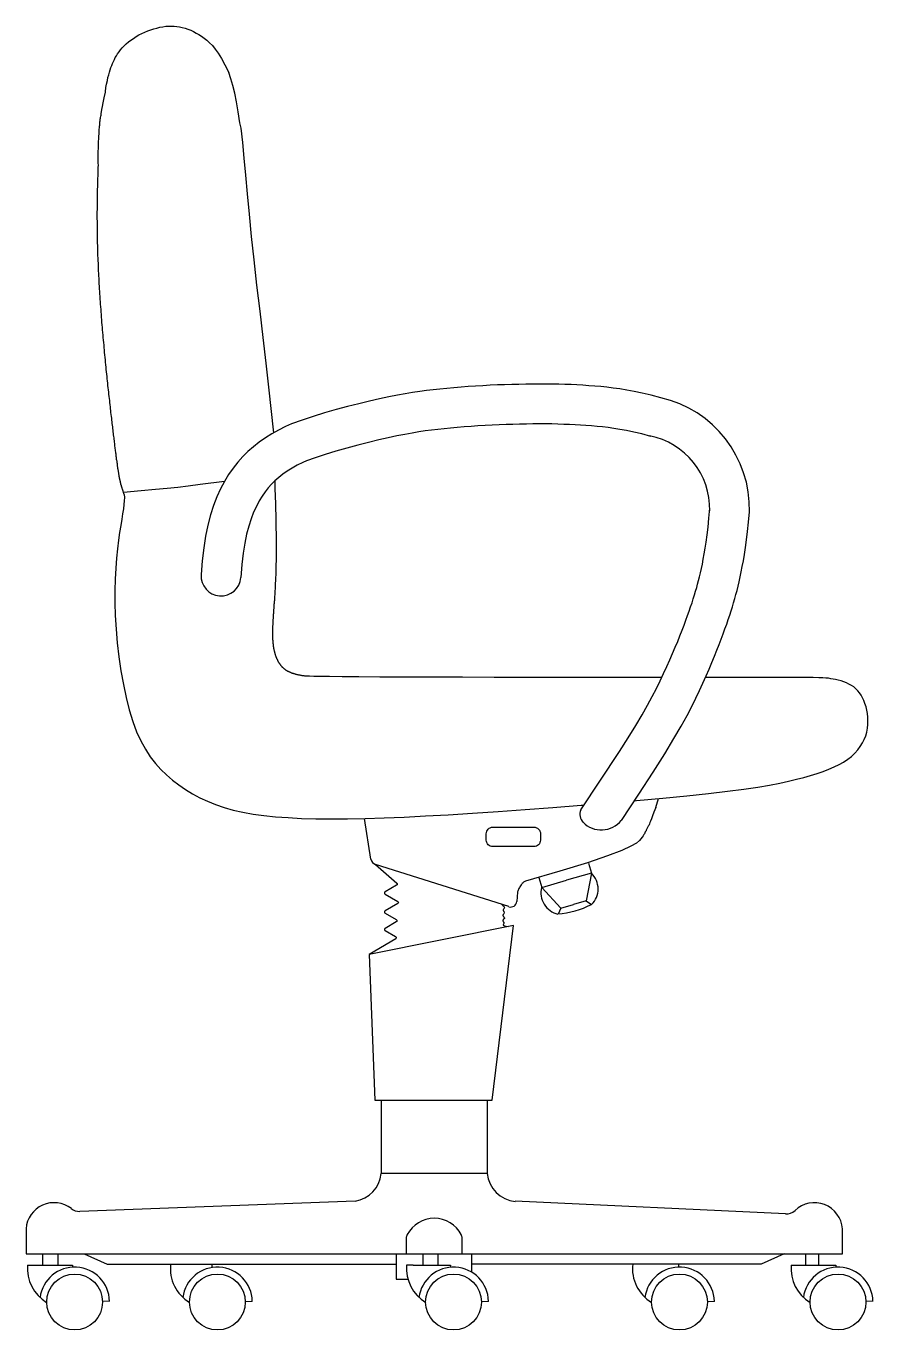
# Model space of a CAD drawing. Header units: millimetres. Extents: x 421 to 3085, y -1408 to 277.
# Drawn here: x 922.1 to 992.5, y -73.9 to 34.3 of the extents above; entities that cross this region are included whole.
import ezdxf

# ---------------------------------------------------------------- set-up
doc = ezdxf.new("R2010")
doc.units = ezdxf.units.MM

msp = doc.modelspace()

# ---------------------------------------------------------------- linework, layer by layer
at = {"color": 18, "true_color": 0x000000}
for p, q in [((942.82, -4.04), (942.8, -3.42)), ((942.84, -4.71), (942.82, -4.04)), ((930.24, -5.39), (930.2, -5.75)), ((930.27, -5.08), (930.24, -5.39)), ((930.27, -4.56), (930.28, -4.8)), ((930.28, -4.8), (930.27, -5.08)), ((942.86, -5.29), (942.84, -4.71)), ((942.87, -5.79), (942.86, -5.29)), ((930.13, -6.15), (930.06, -6.61)), ((930.2, -5.75), (930.13, -6.15)), ((942.88, -6.21), (942.87, -5.79)), ((942.89, -6.58), (942.88, -6.21)), ((929.98, -7.13), (929.89, -7.71)), ((930.06, -6.61), (929.98, -7.13)), ((942.9, -6.9), (942.89, -6.58)), ((942.9, -7.19), (942.9, -6.9)), ((942.9, -7.46), (942.9, -7.19)), ((942.91, -7.71), (942.9, -7.46)), ((929.8, -8.35), (929.72, -9.06)), ((929.89, -7.71), (929.8, -8.35)), ((942.91, -7.95), (942.91, -7.71)), ((942.91, -8.17), (942.91, -7.95)), ((942.91, -8.38), (942.91, -8.17)), ((942.92, -8.58), (942.91, -8.38)), ((942.92, -8.77), (942.92, -8.58)), ((929.72, -9.06), (929.64, -9.84)), ((942.91, -9.31), (942.92, -9.14)), ((942.91, -9.49), (942.91, -9.31)), ((942.91, -9.65), (942.91, -9.49)), ((942.91, -9.82), (942.91, -9.65)), ((942.92, -8.95), (942.92, -8.77)), ((942.92, -9.14), (942.92, -8.95)), ((929.57, -10.68), (929.52, -11.58)), ((929.64, -9.84), (929.57, -10.68)), ((942.89, -10.73), (942.9, -10.59)), ((942.89, -10.87), (942.89, -10.73)), ((942.9, -10.29), (942.91, -10.14)), ((942.9, -10.44), (942.9, -10.29)), ((942.9, -10.59), (942.9, -10.44)), ((942.91, -9.98), (942.91, -9.82)), ((942.91, -10.14), (942.91, -9.98)), ((929.52, -11.58), (929.5, -12.53)), ((942.85, -11.88), (942.86, -11.76)), ((942.85, -11.99), (942.85, -11.88)), ((942.86, -11.64), (942.87, -11.52)), ((942.86, -11.76), (942.86, -11.64)), ((942.87, -11.4), (942.88, -11.27)), ((942.87, -11.52), (942.87, -11.4)), ((942.88, -11.14), (942.89, -11.01)), ((942.88, -11.27), (942.88, -11.14)), ((942.89, -11.01), (942.89, -10.87)), ((929.5, -12.53), (929.5, -13.55)), ((942.78, -13.08), (942.79, -12.99)), ((942.79, -12.99), (942.8, -12.9)), ((942.8, -12.81), (942.81, -12.71)), ((942.8, -12.9), (942.8, -12.81)), ((942.81, -12.62), (942.82, -12.52)), ((942.81, -12.71), (942.81, -12.62)), ((942.82, -12.52), (942.83, -12.42)), ((942.83, -12.31), (942.84, -12.21)), ((942.83, -12.42), (942.83, -12.31)), ((942.84, -12.1), (942.85, -11.99)), ((942.84, -12.21), (942.84, -12.1)), ((929.5, -13.55), (929.53, -14.61)), ((942.71, -14.09), (942.72, -14.02)), ((942.72, -13.95), (942.73, -13.88)), ((942.72, -14.02), (942.72, -13.95)), ((942.73, -13.8), (942.74, -13.73)), ((942.73, -13.88), (942.73, -13.8)), ((942.74, -13.65), (942.75, -13.57)), ((942.74, -13.73), (942.74, -13.65)), ((942.75, -13.5), (942.76, -13.42)), ((942.75, -13.57), (942.75, -13.5)), ((942.76, -13.42), (942.77, -13.33)), ((942.77, -13.25), (942.78, -13.17)), ((942.77, -13.33), (942.77, -13.25)), ((942.78, -13.17), (942.78, -13.08)), ((929.53, -14.61), (929.59, -15.73)), ((942.64, -15.07), (942.65, -15.01)), ((942.64, -15.12), (942.64, -15.07)), ((942.64, -15.17), (942.64, -15.12)), ((942.65, -14.9), (942.66, -14.85)), ((942.65, -14.96), (942.65, -14.9)), ((942.65, -15.01), (942.65, -14.96)), ((942.66, -14.73), (942.67, -14.67)), ((942.66, -14.79), (942.66, -14.73)), ((942.66, -14.85), (942.66, -14.79)), ((942.67, -14.61), (942.68, -14.55)), ((942.67, -14.67), (942.67, -14.61)), ((942.68, -14.48), (942.69, -14.42)), ((942.68, -14.55), (942.68, -14.48)), ((942.69, -14.36), (942.7, -14.29)), ((942.69, -14.42), (942.69, -14.36)), ((942.7, -14.23), (942.71, -14.16)), ((942.7, -14.29), (942.7, -14.23)), ((942.71, -14.16), (942.71, -14.09)), ((929.59, -15.73), (929.69, -16.87)), ((942.61, -15.66), (942.62, -15.61)), ((942.61, -15.7), (942.61, -15.66)), ((942.61, -15.75), (942.61, -15.7)), ((942.61, -15.79), (942.61, -15.75)), ((942.61, -15.84), (942.61, -15.79)), ((942.61, -15.88), (942.61, -15.84)), ((942.61, -15.92), (942.61, -15.88)), ((942.61, -15.96), (942.61, -15.92)), ((942.61, -16), (942.61, -15.96)), ((942.61, -16.04), (942.61, -16)), ((942.61, -16.08), (942.61, -16.04)), ((942.61, -16.12), (942.61, -16.08)), ((942.61, -16.16), (942.61, -16.12)), ((942.61, -16.2), (942.61, -16.16)), ((942.61, -16.24), (942.61, -16.2)), ((942.62, -15.43), (942.63, -15.38)), ((942.62, -15.47), (942.62, -15.43)), ((942.62, -15.52), (942.62, -15.47)), ((942.62, -15.57), (942.62, -15.52)), ((942.62, -15.61), (942.62, -15.57)), ((942.63, -15.23), (942.64, -15.17)), ((942.63, -15.28), (942.63, -15.23)), ((942.63, -15.33), (942.63, -15.28)), ((942.63, -15.38), (942.63, -15.33)), ((929.69, -16.87), (929.83, -18.04)), ((942.61, -16.28), (942.61, -16.24)), ((942.61, -16.32), (942.61, -16.28)), ((942.61, -16.35), (942.61, -16.32)), ((942.61, -16.39), (942.61, -16.35)), ((942.61, -16.43), (942.61, -16.39)), ((942.61, -16.46), (942.61, -16.43)), ((942.62, -16.5), (942.61, -16.46)), ((942.62, -16.54), (942.62, -16.5)), ((942.62, -16.57), (942.62, -16.54)), ((942.62, -16.61), (942.62, -16.57)), ((942.62, -16.64), (942.62, -16.61)), ((942.63, -16.68), (942.62, -16.64)), ((942.63, -16.71), (942.63, -16.68)), ((942.63, -16.75), (942.63, -16.71)), ((942.63, -16.78), (942.63, -16.75)), ((942.64, -16.82), (942.63, -16.78)), ((942.64, -16.85), (942.64, -16.82)), ((942.64, -16.89), (942.64, -16.85)), ((942.65, -16.92), (942.64, -16.89)), ((942.65, -16.96), (942.65, -16.92)), ((942.66, -16.99), (942.65, -16.96)), ((942.66, -17.03), (942.66, -16.99)), ((942.66, -17.06), (942.66, -17.03)), ((942.67, -17.09), (942.66, -17.06)), ((942.67, -17.13), (942.67, -17.09)), ((942.68, -17.16), (942.67, -17.13)), ((942.68, -17.2), (942.68, -17.16)), ((942.69, -17.23), (942.68, -17.2)), ((942.7, -17.26), (942.69, -17.23)), ((942.7, -17.3), (942.7, -17.26)), ((942.71, -17.33), (942.7, -17.3)), ((929.83, -18.04), (930, -19.19)), ((942.71, -17.36), (942.71, -17.33)), ((942.72, -17.4), (942.71, -17.36)), ((942.73, -17.43), (942.72, -17.4)), ((942.73, -17.46), (942.73, -17.43)), ((942.74, -17.49), (942.73, -17.46)), ((942.75, -17.53), (942.74, -17.49)), ((942.75, -17.56), (942.75, -17.53)), ((942.76, -17.59), (942.75, -17.56)), ((942.77, -17.62), (942.76, -17.59)), ((942.78, -17.66), (942.77, -17.62)), ((942.79, -17.69), (942.78, -17.66)), ((942.8, -17.72), (942.79, -17.69)), ((942.8, -17.75), (942.8, -17.72)), ((942.81, -17.78), (942.8, -17.75)), ((942.82, -17.81), (942.81, -17.78)), ((942.83, -17.84), (942.82, -17.81)), ((942.84, -17.87), (942.83, -17.84)), ((942.85, -17.91), (942.84, -17.87)), ((942.86, -17.94), (942.85, -17.91)), ((942.87, -17.97), (942.86, -17.94)), ((942.88, -18), (942.87, -17.97)), ((942.89, -18.03), (942.88, -18)), ((942.9, -18.06), (942.89, -18.03)), ((942.92, -18.09), (942.9, -18.06)), ((942.93, -18.11), (942.92, -18.09)), ((942.94, -18.14), (942.93, -18.11)), ((942.95, -18.17), (942.94, -18.14)), ((942.96, -18.2), (942.95, -18.17)), ((942.98, -18.23), (942.96, -18.2)), ((942.99, -18.26), (942.98, -18.23)), ((943, -18.29), (942.99, -18.26)), ((943.02, -18.31), (943, -18.29)), ((943.03, -18.34), (943.02, -18.31)), ((943.04, -18.37), (943.03, -18.34)), ((943.06, -18.4), (943.04, -18.37)), ((943.07, -18.42), (943.06, -18.4)), ((930, -19.19), (930.2, -20.33)), ((943.09, -18.45), (943.07, -18.42)), ((943.1, -18.48), (943.09, -18.45)), ((943.12, -18.5), (943.1, -18.48)), ((943.13, -18.53), (943.12, -18.5)), ((943.15, -18.55), (943.13, -18.53)), ((943.17, -18.58), (943.15, -18.55)), ((943.18, -18.6), (943.17, -18.58)), ((943.2, -18.63), (943.18, -18.6)), ((943.22, -18.65), (943.2, -18.63)), ((943.23, -18.68), (943.22, -18.65)), ((943.25, -18.7), (943.23, -18.68)), ((943.27, -18.73), (943.25, -18.7)), ((943.29, -18.75), (943.27, -18.73)), ((943.3, -18.77), (943.29, -18.75)), ((943.32, -18.79), (943.3, -18.77)), ((943.34, -18.82), (943.32, -18.79)), ((943.36, -18.84), (943.34, -18.82)), ((943.38, -18.86), (943.36, -18.84)), ((943.4, -18.88), (943.38, -18.86)), ((943.42, -18.91), (943.4, -18.88)), ((943.44, -18.93), (943.42, -18.91)), ((943.47, -18.95), (943.44, -18.93)), ((943.49, -18.97), (943.47, -18.95)), ((943.51, -18.99), (943.49, -18.97)), ((943.53, -19.01), (943.51, -18.99)), ((943.55, -19.03), (943.53, -19.01)), ((943.58, -19.05), (943.55, -19.03)), ((943.6, -19.07), (943.58, -19.05)), ((943.63, -19.09), (943.6, -19.07)), ((943.65, -19.1), (943.63, -19.09)), ((943.68, -19.12), (943.65, -19.1)), ((943.7, -19.14), (943.68, -19.12)), ((943.73, -19.16), (943.7, -19.14)), ((943.76, -19.18), (943.73, -19.16)), ((943.79, -19.19), (943.76, -19.18)), ((943.82, -19.21), (943.79, -19.19)), ((943.84, -19.23), (943.82, -19.21)), ((943.87, -19.24), (943.84, -19.23)), ((943.91, -19.26), (943.87, -19.24)), ((943.94, -19.27), (943.91, -19.26)), ((943.97, -19.29), (943.94, -19.27)), ((944, -19.31), (943.97, -19.29)), ((944.03, -19.32), (944, -19.31)), ((944.07, -19.34), (944.03, -19.32)), ((944.1, -19.35), (944.07, -19.34)), ((944.14, -19.36), (944.1, -19.35)), ((944.18, -19.38), (944.14, -19.36)), ((944.21, -19.39), (944.18, -19.38)), ((944.25, -19.41), (944.21, -19.39)), ((944.29, -19.42), (944.25, -19.41)), ((944.33, -19.43), (944.29, -19.42)), ((944.37, -19.44), (944.33, -19.43)), ((944.41, -19.46), (944.37, -19.44)), ((944.46, -19.47), (944.41, -19.46)), ((944.5, -19.48), (944.46, -19.47)), ((944.54, -19.49), (944.5, -19.48)), ((930.2, -20.33), (930.43, -21.42)), ((944.59, -19.5), (944.54, -19.49)), ((944.63, -19.52), (944.59, -19.5)), ((944.68, -19.53), (944.63, -19.52)), ((944.73, -19.54), (944.68, -19.53)), ((944.78, -19.55), (944.73, -19.54)), ((944.83, -19.56), (944.78, -19.55)), ((944.88, -19.57), (944.83, -19.56)), ((944.93, -19.58), (944.88, -19.57)), ((944.99, -19.59), (944.93, -19.58)), ((945.04, -19.6), (944.99, -19.59)), ((945.1, -19.6), (945.04, -19.6)), ((945.15, -19.61), (945.1, -19.6)), ((945.21, -19.62), (945.15, -19.61)), ((945.27, -19.63), (945.21, -19.62)), ((945.34, -19.64), (945.27, -19.63)), ((945.45, -19.65), (945.34, -19.64)), ((945.66, -19.65), (945.45, -19.65)), ((946.02, -19.66), (945.66, -19.65)), ((946.56, -19.67), (946.02, -19.66)), ((947.33, -19.68), (946.56, -19.67)), ((948.38, -19.69), (947.33, -19.68)), ((949.77, -19.7), (948.38, -19.69)), ((951.51, -19.71), (949.77, -19.7)), ((953.56, -19.71), (951.51, -19.71)), ((955.86, -19.72), (953.56, -19.71)), ((958.37, -19.73), (955.86, -19.72)), ((961, -19.74), (958.37, -19.73)), ((963.7, -19.75), (961, -19.74)), ((966.42, -19.75), (963.7, -19.75)), ((969.09, -19.76), (966.42, -19.75)), ((971.66, -19.76), (969.09, -19.76)), ((974.11, -19.76), (971.66, -19.76)), ((974.92, -19.76), (974.11, -19.76)), ((980.48, -19.76), (978.53, -19.76)), ((982.23, -19.75), (980.48, -19.76)), ((983.75, -19.75), (982.23, -19.75)), ((985.04, -19.75), (983.75, -19.75)), ((986.07, -19.75), (985.04, -19.75)), ((986.88, -19.76), (986.07, -19.75)), ((987.5, -19.76), (986.88, -19.76)), ((987.97, -19.77), (987.5, -19.76)), ((988.31, -19.78), (987.97, -19.77)), ((988.57, -19.8), (988.31, -19.78)), ((988.77, -19.82), (988.57, -19.8)), ((988.96, -19.85), (988.77, -19.82)), ((989.16, -19.89), (988.96, -19.85)), ((989.37, -19.93), (989.16, -19.89)), ((989.59, -19.98), (989.37, -19.93)), ((989.82, -20.04), (989.59, -19.98)), ((990.04, -20.11), (989.82, -20.04)), ((990.27, -20.2), (990.04, -20.11)), ((990.48, -20.3), (990.27, -20.2)), ((990.69, -20.41), (990.48, -20.3)), ((990.88, -20.54), (990.69, -20.41)), ((991.05, -20.69), (990.88, -20.54)), ((930.43, -21.42), (930.69, -22.45)), ((991.21, -20.85), (991.05, -20.69)), ((991.36, -21.03), (991.21, -20.85)), ((991.49, -21.23), (991.36, -21.03)), ((991.61, -21.44), (991.49, -21.23)), ((991.72, -21.67), (991.61, -21.44)), ((930.69, -22.45), (930.98, -23.4)), ((991.81, -21.92), (991.72, -21.67)), ((991.9, -22.18), (991.81, -21.92)), ((991.96, -22.46), (991.9, -22.18)), ((992.02, -22.75), (991.96, -22.46)), ((930.98, -23.4), (931.3, -24.26)), ((992.05, -23.04), (992.02, -22.75)), ((992.02, -23.97), (992.05, -23.66)), ((992.06, -23.35), (992.05, -23.04)), ((992.05, -23.66), (992.06, -23.35)), ((931.3, -24.26), (931.65, -25.02)), ((991.6, -25.19), (991.75, -24.89)), ((991.75, -24.89), (991.87, -24.59)), ((991.87, -24.59), (991.96, -24.28)), ((991.96, -24.28), (992.02, -23.97)), ((931.65, -25.02), (932.03, -25.71)), ((932.03, -25.71), (932.43, -26.33)), ((990.97, -26.04), (991.21, -25.77)), ((991.21, -25.77), (991.42, -25.48)), ((991.42, -25.48), (991.6, -25.19)), ((932.43, -26.33), (932.86, -26.88)), ((932.86, -26.88), (933.31, -27.38)), ((989.25, -27.18), (989.66, -26.98)), ((989.66, -26.98), (990.03, -26.77)), ((990.03, -26.77), (990.38, -26.54)), ((990.38, -26.54), (990.69, -26.3)), ((990.69, -26.3), (990.97, -26.04)), ((933.31, -27.38), (933.79, -27.84)), ((933.79, -27.84), (934.29, -28.27)), ((986.13, -28.2), (986.73, -28.05)), ((986.73, -28.05), (987.29, -27.88)), ((987.29, -27.88), (987.83, -27.72)), ((987.83, -27.72), (988.33, -27.55)), ((988.33, -27.55), (988.8, -27.37)), ((988.8, -27.37), (989.25, -27.18)), ((934.29, -28.27), (934.81, -28.67)), ((934.81, -28.67), (935.36, -29.05)), ((935.36, -29.05), (935.93, -29.4)), ((978.82, -29.38), (980.39, -29.19)), ((980.39, -29.19), (981.74, -29.02)), ((981.74, -29.02), (982.9, -28.85)), ((982.9, -28.85), (983.89, -28.68)), ((983.89, -28.68), (984.74, -28.52)), ((984.74, -28.52), (985.47, -28.36)), ((985.47, -28.36), (986.13, -28.2)), ((935.93, -29.4), (936.54, -29.73)), ((936.54, -29.73), (937.18, -30.03)), ((937.18, -30.03), (937.85, -30.3)), ((937.85, -30.3), (938.57, -30.54)), ((972.66, -29.98), (972.84, -29.97)), ((972.84, -29.97), (975.01, -29.77)), ((975.01, -29.77), (977.02, -29.57)), ((977.02, -29.57), (978.82, -29.38)), ((938.57, -30.54), (939.32, -30.76)), ((939.32, -30.76), (940.12, -30.94)), ((940.12, -30.94), (940.97, -31.09)), ((940.97, -31.09), (941.88, -31.22)), ((941.88, -31.22), (942.85, -31.32)), ((942.85, -31.32), (943.88, -31.39)), ((943.88, -31.39), (944.99, -31.45)), ((951.86, -31.4), (953.53, -31.34)), ((953.53, -31.34), (955.3, -31.25)), ((955.3, -31.25), (957.19, -31.15)), ((957.19, -31.15), (959.2, -31.02)), ((959.2, -31.02), (961.33, -30.88)), ((961.33, -30.88), (963.57, -30.72)), ((963.57, -30.72), (965.89, -30.55)), ((965.89, -30.55), (968.24, -30.36)), ((968.24, -30.36), (968.46, -30.34)), ((944.99, -31.45), (946.18, -31.48)), ((946.18, -31.48), (947.46, -31.49)), ((947.46, -31.49), (948.83, -31.48)), ((948.83, -31.48), (950.29, -31.45)), ((950.77, -34.85), (950.23, -31.45)), ((950.29, -31.45), (951.86, -31.4)), ((962.23, -38.78), (951.14, -35.28)), ((968.85, -35.18), (969.08, -36.01)), ((964.72, -36.36), (964.95, -37.18)), ((964.95, -37.18), (967.02, -36.59)), ((969.08, -36.01), (967.02, -36.59)), ((969.08, -36.01), (968.65, -38.3)), ((962.95, -37.59), (962.88, -38.35)), ((964.95, -37.18), (966.53, -38.9)), ((966.53, -38.9), (966.31, -39.39)), ((966.53, -38.9), (967.59, -38.6)), ((968.65, -38.3), (967.59, -38.6)), ((968.65, -38.3), (969.09, -38.6)), ((962.61, -40.34), (950.62, -42.76)), ((960.83, -54.84), (962.61, -40.34)), ((950.62, -42.76), (951.08, -54.84)), ((951.61, -54.84), (951.61, -60.95)), ((960.43, -54.84), (960.43, -60.95)), ((949.45, -63.23), (926.58, -64.08)), ((985.2, -64.3), (962.74, -63.24)), ((922.11, -65.52), (922.11, -67.61)), ((989.93, -67.61), (989.93, -65.52)), ((922.11, -67.61), (956.02, -67.61)), ((923.5, -68.54), (923.5, -67.61)), ((924.79, -68.54), (924.79, -67.61)), ((955.07, -67.61), (955.07, -68.54)), ((959.15, -69.14), (959.15, -67.61)), ((986.89, -68.54), (986.89, -67.61)), ((922.24, -68.54), (922.66, -68.54)), ((922.66, -68.54), (925.97, -68.54)), ((925.97, -68.54), (925.97, -68.72)), ((937.57, -68.74), (937.57, -68.46)), ((954.28, -68.54), (953.73, -68.54)), ((985.67, -68.54), (986.09, -68.54)), ((929.04, -71.55), (928.46, -71.56)), ((940.33, -71.56), (940.91, -71.55)), ((959.95, -71.56), (960.53, -71.55)), ((978.72, -71.56), (979.3, -71.55)), ((992.47, -71.55), (991.89, -71.56))]:
    msp.add_line(p, q, dxfattribs=at)
for points in [[(928.7, 28.89), (928.75, 29.23), (928.81, 29.53), (928.87, 29.81), (928.92, 30.06), (928.99, 30.29), (929.05, 30.51), (929.11, 30.71), (929.17, 30.89), (929.24, 31.07), (929.3, 31.24), (929.37, 31.41), (929.45, 31.57), (929.53, 31.73), (929.62, 31.88), (929.72, 32.04), (929.84, 32.2), (929.97, 32.37), (930.11, 32.53), (930.27, 32.69), (930.44, 32.86), (930.63, 33.02), (930.83, 33.17), (931.04, 33.32), (931.26, 33.47), (931.49, 33.6), (931.73, 33.72), (931.98, 33.84), (932.23, 33.94), (932.48, 34.03), (932.74, 34.12), (932.99, 34.18), (933.24, 34.24), (933.48, 34.29), (933.72, 34.32), (933.95, 34.34), (934.18, 34.34), (934.41, 34.33), (934.64, 34.31), (934.87, 34.27), (935.09, 34.22), (935.32, 34.16), (935.55, 34.08), (935.79, 33.99), (936.02, 33.88), (936.25, 33.76), (936.48, 33.63), (936.7, 33.49), (936.92, 33.33), (937.14, 33.16), (937.36, 32.96), (937.59, 32.72), (937.82, 32.43), (938.07, 32.08), (938.34, 31.64), (938.64, 31.11), (938.97, 30.48)], [(942.69, 0.56), (942.29, 4.36), (942.06, 6.36), (941.81, 8.48), (941.55, 10.66), (941.3, 12.83), (941.06, 14.92), (940.85, 16.88), (940.67, 18.71), (940.51, 20.4), (940.37, 21.96), (940.24, 23.38), (940.12, 24.68), (939.99, 25.85), (939.87, 26.31), (939.74, 27.23), (939.6, 28.05), (939.45, 28.77), (939.3, 29.41), (939.14, 29.97), (938.97, 30.48)], [(930.27, -4.56), (930.24, -4.48), (930.22, -4.42), (930.2, -4.36), (930.19, -4.31), (930.17, -4.26), (930.16, -4.23), (930.15, -4.19), (930.14, -4.16), (930.13, -4.13), (930.12, -4.1), (930.11, -4.07), (930.1, -4.04), (930.09, -4.01), (930.08, -3.98), (930.07, -3.95), (930.06, -3.93), (930.05, -3.9), (930.05, -3.87), (930.04, -3.84), (930.03, -3.81), (930.02, -3.78), (930.01, -3.75), (930, -3.72), (930, -3.68), (929.99, -3.65), (929.98, -3.62), (929.97, -3.59), (929.96, -3.55), (929.95, -3.52), (929.95, -3.48), (929.94, -3.45), (929.93, -3.41), (929.92, -3.37), (929.91, -3.33), (929.91, -3.3), (929.9, -3.26), (929.89, -3.22), (929.88, -3.17), (929.87, -3.13), (929.86, -3.09), (929.86, -3.04), (929.85, -3), (929.84, -2.95), (929.83, -2.9), (929.82, -2.85), (929.81, -2.8), (929.81, -2.75), (929.8, -2.7), (929.79, -2.64), (929.78, -2.59), (929.77, -2.53), (929.76, -2.47), (929.75, -2.41), (929.74, -2.35), (929.73, -2.29), (929.72, -2.22), (929.72, -2.15), (929.71, -2.09), (929.7, -2.02), (929.69, -1.94), (929.68, -1.87), (929.67, -1.8), (929.65, -1.72), (929.64, -1.64), (929.63, -1.56), (929.62, -1.48), (929.61, -1.39), (929.6, -1.3), (929.59, -1.21), (929.58, -1.12), (929.57, -1.03), (929.55, -0.94), (929.54, -0.84), (929.53, -0.74), (929.52, -0.64), (929.5, -0.53), (929.49, -0.42), (929.48, -0.31), (929.46, -0.2), (929.45, -0.09), (929.43, 0.03), (929.42, 0.15), (929.41, 0.27), (929.39, 0.39), (929.38, 0.52), (929.36, 0.65), (929.34, 0.78), (929.33, 0.92), (929.31, 1.05), (929.29, 1.19), (929.28, 1.34), (929.26, 1.48), (929.24, 1.63), (929.23, 1.78), (929.21, 1.93), (929.19, 2.09), (929.17, 2.25), (929.15, 2.41), (929.13, 2.57), (929.12, 2.73), (929.1, 2.9), (929.08, 3.07), (929.06, 3.24), (929.04, 3.41), (929.02, 3.59), (929, 3.77), (928.98, 3.95), (928.96, 4.13), (928.94, 4.31), (928.92, 4.49), (928.9, 4.68), (928.88, 4.87), (928.86, 5.06), (928.84, 5.25), (928.82, 5.44), (928.8, 5.63), (928.78, 5.83), (928.76, 6.03), (928.74, 6.22), (928.72, 6.42), (928.7, 6.62), (928.68, 6.83), (928.66, 7.03), (928.64, 7.23), (928.62, 7.44), (928.6, 7.64), (928.59, 7.85), (928.57, 8.06), (928.55, 8.27), (928.53, 8.47), (928.51, 8.68), (928.49, 8.89), (928.47, 9.11), (928.46, 9.32), (928.44, 9.53), (928.42, 9.74), (928.4, 9.96), (928.39, 10.17), (928.37, 10.38), (928.36, 10.6), (928.34, 10.81), (928.32, 11.02), (928.31, 11.24), (928.29, 11.45), (928.28, 11.67), (928.26, 11.88), (928.25, 12.1), (928.24, 12.31), (928.22, 12.53), (928.21, 12.74), (928.2, 12.95), (928.19, 13.17), (928.18, 13.38), (928.17, 13.59), (928.15, 13.8), (928.14, 14.02), (928.14, 14.23), (928.13, 14.44), (928.12, 14.65), (928.11, 14.86), (928.1, 15.07), (928.09, 15.28), (928.09, 15.49), (928.08, 15.69), (928.07, 15.9), (928.07, 16.11), (928.06, 16.31), (928.06, 16.52), (928.05, 16.72), (928.05, 16.92), (928.05, 17.13), (928.04, 17.33), (928.04, 17.53), (928.04, 17.73), (928.04, 17.93), (928.04, 18.13), (928.03, 18.33), (928.03, 18.52), (928.03, 18.72), (928.03, 18.91), (928.04, 19.11), (928.04, 19.3), (928.04, 19.49), (928.04, 19.68), (928.04, 19.87), (928.05, 20.06), (928.05, 20.25), (928.05, 20.44), (928.06, 20.62), (928.06, 20.81), (928.07, 20.99), (928.07, 21.17), (928.08, 21.36), (928.09, 21.54), (928.09, 21.71), (928.1, 21.89), (928.1, 22.07), (928.11, 22.25), (928.11, 22.43), (928.11, 22.6), (928.12, 22.78), (928.11, 22.96), (928.11, 23.13), (928.11, 23.31), (928.11, 23.48), (928.11, 23.65), (928.11, 23.82), (928.11, 23.99), (928.12, 24.15), (928.12, 24.31), (928.13, 24.47), (928.13, 24.63), (928.14, 24.78), (928.15, 24.94), (928.16, 25.08), (928.17, 25.23), (928.18, 25.37), (928.19, 25.51), (928.2, 25.65), (928.2, 25.78), (928.21, 25.9), (928.22, 26.02), (928.23, 26.12), (928.24, 26.22), (928.25, 26.31), (928.25, 26.39), (928.26, 26.46), (928.27, 26.53), (928.28, 26.6), (928.29, 26.68), (928.31, 26.76), (928.32, 26.85), (928.34, 26.95), (928.36, 27.07), (928.39, 27.23), (928.42, 27.42), (928.47, 27.67), (928.53, 27.98), (928.6, 28.37), (928.7, 28.84)], [(974.84, 3.48), (974.04, 3.68), (973.31, 3.85), (972.64, 3.99), (972.02, 4.11), (971.44, 4.21), (970.9, 4.28), (970.37, 4.35), (969.87, 4.4), (969.37, 4.44), (968.87, 4.48), (968.38, 4.52), (967.88, 4.54), (967.39, 4.57), (966.88, 4.58), (966.37, 4.6), (965.85, 4.61), (965.31, 4.61), (964.76, 4.61), (964.2, 4.61), (963.63, 4.6), (963.05, 4.59), (962.46, 4.58), (961.87, 4.56), (961.27, 4.54), (960.67, 4.51), (960.06, 4.48), (959.46, 4.44), (958.85, 4.4), (958.25, 4.36), (957.66, 4.31), (957.08, 4.26), (956.5, 4.2), (955.94, 4.14), (955.39, 4.08), (954.82, 4), (954.23, 3.91), (953.62, 3.81), (952.97, 3.69), (952.26, 3.55), (951.49, 3.38), (950.66, 3.2), (949.77, 2.98), (948.83, 2.75), (947.88, 2.49), (946.92, 2.22), (945.97, 1.93), (945.04, 1.62), (944.16, 1.3)], [(944.16, 1.3), (943.68, 1.09), (943.09, 0.79), (942.53, 0.48), (942, 0.14), (941.49, -0.21), (941.01, -0.59), (940.55, -0.99), (940.11, -1.41), (939.7, -1.87), (939.31, -2.37), (938.94, -2.9), (938.59, -3.47), (938.27, -4.09), (937.97, -4.75), (937.69, -5.47), (937.44, -6.25), (937.22, -7.09), (937.03, -8.01), (936.87, -8.99), (936.75, -10.06), (936.67, -11.21)], [(974.02, 0.27), (973.26, 0.47), (972.6, 0.62), (972, 0.75), (971.45, 0.85), (970.95, 0.93), (970.47, 1), (970.01, 1.06), (969.55, 1.1), (969.09, 1.15), (968.63, 1.18), (968.18, 1.21), (967.72, 1.24), (967.25, 1.26), (966.78, 1.27), (966.3, 1.29), (965.8, 1.3), (965.29, 1.3), (964.76, 1.3), (964.22, 1.3), (963.68, 1.29), (963.12, 1.28), (962.56, 1.27), (961.99, 1.25), (961.41, 1.23), (960.83, 1.2), (960.25, 1.17), (959.66, 1.14), (959.08, 1.1), (958.51, 1.06), (957.94, 1.01), (957.38, 0.96), (956.84, 0.91), (956.31, 0.85), (955.8, 0.79), (955.28, 0.72), (954.75, 0.64), (954.19, 0.55), (953.59, 0.44), (952.93, 0.31), (952.2, 0.15), (951.41, -0.03), (950.56, -0.23), (949.67, -0.46), (948.76, -0.7), (947.86, -0.96), (946.97, -1.23), (946.12, -1.51), (945.4, -1.77)], [(945.4, -1.77), (945.11, -1.9), (944.65, -2.13), (944.22, -2.37), (943.82, -2.62), (943.45, -2.88), (943.11, -3.15), (942.79, -3.42), (942.5, -3.71), (942.23, -4.01), (941.97, -4.34), (941.72, -4.7), (941.48, -5.09), (941.25, -5.54), (941.02, -6.03), (940.81, -6.58), (940.62, -7.18), (940.44, -7.86), (940.28, -8.61), (940.15, -9.44), (940.04, -10.37), (939.97, -11.45)], [(930.2, -4.36), (931.69, -4.23), (932.87, -4.12), (933.84, -4.03), (934.71, -3.94), (935.58, -3.83), (936.57, -3.71), (938.6, -3.45)], [(968.2, -30.74), (971.41, -25.89), (972.14, -24.75), (972.77, -23.74), (973.3, -22.85), (973.75, -22.05), (974.14, -21.33), (974.48, -20.67), (974.79, -20.04), (975.08, -19.43), (975.35, -18.85), (975.6, -18.29), (975.83, -17.75), (976.05, -17.24), (976.25, -16.75), (976.44, -16.28), (976.61, -15.83), (976.78, -15.4), (976.93, -14.99), (977.07, -14.6), (977.2, -14.23), (977.32, -13.88), (977.44, -13.54), (977.54, -13.21), (977.64, -12.89), (977.74, -12.59), (977.83, -12.29), (977.91, -11.99), (977.99, -11.69), (978.07, -11.38), (978.14, -11.06), (978.22, -10.71), (978.3, -10.33), (978.38, -9.93), (978.46, -9.49), (978.54, -9.02), (978.62, -8.5), (978.7, -7.91), (978.77, -7.26), (978.85, -6.53), (978.93, -5.7)], [(971.57, -31.63), (973.02, -29.44), (974.21, -27.61), (975.17, -26.09), (975.94, -24.83), (976.54, -23.79), (977.03, -22.91), (977.42, -22.16), (977.76, -21.48), (978.07, -20.84), (978.35, -20.22), (978.62, -19.62), (978.87, -19.05), (979.09, -18.51), (979.31, -17.98), (979.51, -17.49), (979.69, -17.01), (979.86, -16.56), (980.02, -16.13), (980.18, -15.72), (980.32, -15.32), (980.45, -14.94), (980.57, -14.58), (980.69, -14.22), (980.8, -13.87), (980.9, -13.54), (981, -13.2), (981.09, -12.86), (981.18, -12.52), (981.27, -12.17), (981.36, -11.8), (981.45, -11.4), (981.53, -10.99), (981.62, -10.54), (981.71, -10.06), (981.8, -9.54), (981.88, -8.96), (981.97, -8.33), (982.05, -7.63), (982.13, -6.85), (982.21, -6)], [(974.43, -30.55), (974.65, -29.8)], [(974.43, -30.55), (974.28, -30.94), (974.17, -31.24), (974.08, -31.48), (974, -31.67), (973.95, -31.8), (973.9, -31.91), (973.87, -31.98), (973.84, -32.05), (973.81, -32.11), (973.78, -32.16), (973.75, -32.22), (973.72, -32.27), (973.7, -32.32), (973.67, -32.37), (973.64, -32.42), (973.62, -32.48), (973.59, -32.53), (973.56, -32.58), (973.53, -32.65), (973.49, -32.72), (973.44, -32.8), (973.37, -32.9), (973.3, -33.01), (973.2, -33.15), (973.08, -33.3), (972.83, -33.51), (972.37, -33.77), (971.6, -34.12), (970.43, -34.56), (968.75, -35.13), (966.46, -35.84), (963.6, -36.67)], [(963.6, -36.67), (963.55, -36.69), (963.5, -36.72), (963.45, -36.76), (963.4, -36.81), (963.34, -36.86), (963.29, -36.92), (963.24, -36.98), (963.19, -37.05), (963.14, -37.13), (963.1, -37.2), (963.06, -37.28), (963.02, -37.35), (962.99, -37.42), (962.97, -37.48), (962.95, -37.54), (962.95, -37.59)], [(961.6, -38.58), (961.72, -38.68), (961.8, -38.75), (961.84, -38.82), (961.85, -38.87), (961.83, -38.92), (961.81, -38.96), (961.78, -38.99), (961.76, -39.03), (961.76, -39.06), (961.76, -39.09), (961.77, -39.12), (961.79, -39.15), (961.81, -39.18), (961.83, -39.21), (961.84, -39.24), (961.85, -39.27), (961.84, -39.3), (961.83, -39.33), (961.81, -39.37), (961.79, -39.4), (961.76, -39.43), (961.75, -39.46), (961.73, -39.49), (961.73, -39.52), (961.74, -39.54), (961.75, -39.57), (961.77, -39.6), (961.8, -39.62), (961.82, -39.65), (961.84, -39.67), (961.86, -39.7), (961.86, -39.72), (961.85, -39.75), (961.84, -39.78), (961.81, -39.8), (961.79, -39.83), (961.76, -39.86), (961.74, -39.89), (961.72, -39.92), (961.72, -39.94), (961.72, -39.97), (961.74, -40), (961.76, -40.03), (961.78, -40.05), (961.8, -40.08), (961.82, -40.11), (961.83, -40.14), (961.82, -40.17), (961.8, -40.21), (961.78, -40.24), (961.76, -40.28), (961.76, -40.31), (961.8, -40.34), (961.87, -40.37), (962.01, -40.4), (962.2, -40.42)], [(951.08, -54.84), (960.83, -54.84)], [(926.93, -67.61), (928.86, -68.46), (952.86, -68.46)], [(952.86, -67.61), (952.86, -69.7), (953.84, -69.7)], [(956.02, -67.61), (989.93, -67.61)], [(956.34, -68.54), (956.34, -67.61)], [(985.11, -67.61), (983.19, -68.46), (959.15, -68.46)], [(987.98, -68.54), (987.98, -67.61)], [(954.28, -68.54), (957.38, -68.54)], [(957.38, -68.54), (957.38, -68.72)], [(976.34, -68.71), (976.34, -68.46)], [(986.09, -68.54), (989.4, -68.54)], [(989.4, -68.54), (989.4, -68.72)]]:
    msp.add_lwpolyline(points, dxfattribs=at)
msp.add_lwpolyline([(960.89, -32.18), (964.31, -32.18, -0.414214), (964.85, -32.72), (964.85, -33.26, -0.414214), (964.31, -33.79), (960.89, -33.79, -0.414214), (960.35, -33.26), (960.35, -32.72, -0.414214)], format="xyb", close=True, dxfattribs=at)
for points in [[(951.14, -35.28), (952.91, -36.82, -0.514893), (952.9, -37), (951.94, -37.55, 0.57735), (951.94, -37.74), (952.99, -38.34, -0.57735), (952.99, -38.53), (951.94, -39.14, 0.57735), (951.94, -39.32), (952.87, -39.86, -0.57735), (952.87, -40.05), (951.94, -40.58, 0.57735), (951.94, -40.77), (952.81, -41.27, -0.525782), (952.83, -41.45), (950.62, -42.76)], [(960.43, -60.95), (956.02, -60.95), (951.61, -60.95, -0.290593)], [(958.34, -67.61), (958.34, -66.31, 0.121883), (958.27, -66.01, 0.603282), (953.78, -66.01, 0.121883), (953.7, -66.31), (953.7, -67.61)]]:
    msp.add_lwpolyline(points, format="xyb", dxfattribs=at)
for centre in [(926.15, -71.61), (938.01, -71.61), (957.63, -71.61), (976.4, -71.61), (989.57, -71.61)]:
    msp.add_circle(centre, 2.32, dxfattribs=at)
for centre, radius, start, end in [((972.74, -5.76), 9.48, 358.5543, 77.1998), ((972.74, -5.76), 6.18, 358.5543, 79.0836), ((938.31, -11.33), 1.65, 175.923, 355.923), ((969.09, -31.11), 0.962, 157.5182, 224.1576), ((969.91, -30.27), 2.14, 224.7723, 320.7635), ((951.3, -34.76), 0.538, 188.9412, 252.4582), ((967.83, -37.31), 1.81, 314.3471, 46.0399), ((966.7, -37.63), 1.81, 165.6879, 257.3807), ((962.38, -38.31), 0.5, 252.4582, 354.9012), ((965.69, -31.93), 7.48, 274.7081, 297.0197), ((949.08, -60.71), 2.55, 278.4022, 354.6433), ((962.97, -60.71), 2.55, 185.3567, 264.8158), ((924.44, -65.69), 2.33, 51.9711, 176.0545), ((926.54, -63), 1.08, 231.9711, 272.1261), ((987.61, -65.69), 2.33, 3.9455, 133.744), ((985.25, -63.22), 1.08, 267.3134, 313.744), ((925.54, -68.82), 3.31, 175.1046, 238.7971), ((926.15, -71.61), 2.9, 1.1182, 172.6475), ((937.41, -68.82), 3.31, 173.6653, 238.7971), ((938.01, -71.61), 2.9, 1.1182, 172.6475), ((957.03, -68.82), 3.31, 175.1046, 238.7971), ((957.63, -71.61), 2.9, 1.1182, 172.6475), ((975.8, -68.82), 3.31, 173.6653, 238.7971), ((976.4, -71.61), 2.9, 1.1182, 172.6475), ((988.97, -68.82), 3.31, 175.1046, 238.7971), ((989.57, -71.61), 2.9, 1.1182, 172.6475)]:
    msp.add_arc(centre, radius, start, end, dxfattribs=at)

doc.saveas('drawing.dxf')
